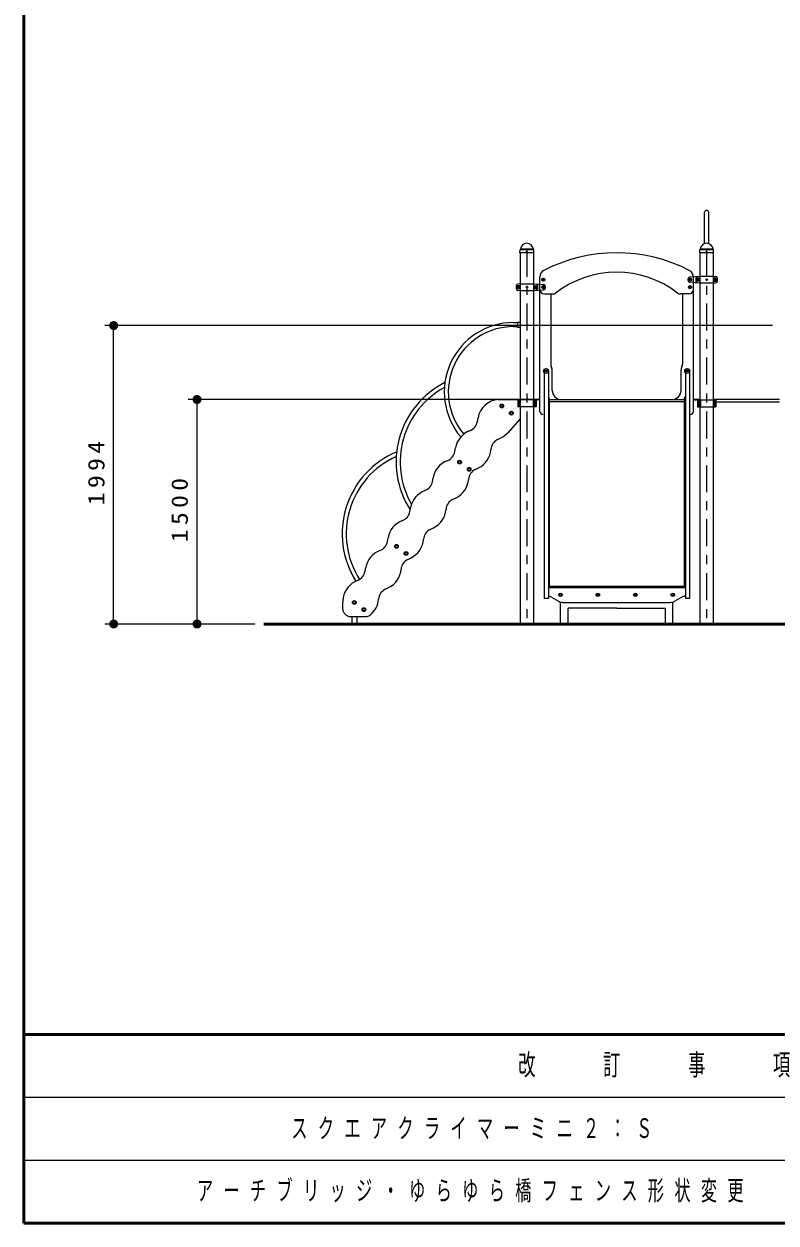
# Model space of a CAD drawing. Units: millimetres on the paper, scale 1:60. Extents: x -385 to 0, y -594 to 267.
# Drawn here: x -385 to -301.3, y -297 to -163.5 of the extents above; entities that cross this region are included whole.
import ezdxf

# ---------------------------------------------------------------- set-up
doc = ezdxf.new("R2010")
doc.units = ezdxf.units.MM
doc.linetypes.add('USER1', pattern=[4.5, 2.5, -2])
doc.linetypes.add('USER2', pattern=[6, 3, -1, 1, -1])
doc.layers.add('LY_1', color=7, linetype='Continuous', lineweight=25)
doc.styles.add('ＭＳ ゴシック', font='')
doc.styles.get('ＭＳ ゴシック').set_extended_font_data('MS Gothic')

# ---------------------------------------------------------------- blocks, each defined once
blk = doc.blocks.new('filled_dot')
at = {"color": 0, "linetype": 'Continuous', "lineweight": -2, "const_width": 1.25}
blk.add_lwpolyline([(-0.625, 0, 1), (0.625, 0, 1)], format="xyb", close=True, dxfattribs=at)

msp = doc.modelspace()

# ---------------------------------------------------------------- linework, layer by layer
at = {"layer": 'LY_1', "lineweight": 50}
for p, q in [((-385, -30), (-385, -297)), ((-177.877, -230.307), (-358.311, -230.307)), ((-385, -276), (0, -276)), ((-385, -297), (0, -297))]:
    msp.add_line(p, q, dxfattribs=at)
at = {"layer": 'LY_1'}
for p, q in [((-309.257, -187.956), (-309.257, -184.473)), ((-308.803, -187.956), (-308.803, -184.473)), ((-329.804, -188.981), (-329.797, -188.651)), ((-329.804, -188.981), (-329.796, -188.99)), ((-328.264, -188.99), (-329.796, -188.99)), ((-329.777, -188.603), (-329.758, -188.584)), ((-329.772, -188.99), (-329.772, -230.307)), ((-328.283, -188.603), (-328.301, -188.584)), ((-328.287, -188.99), (-328.287, -230.307)), ((-328.264, -188.99), (-328.256, -188.981)), ((-328.256, -188.981), (-328.263, -188.651)), ((-309.804, -188.981), (-309.797, -188.651)), ((-309.804, -188.981), (-309.796, -188.99)), ((-308.264, -188.99), (-309.796, -188.99)), ((-309.777, -188.603), (-309.758, -188.584)), ((-309.772, -188.99), (-309.772, -230.307)), ((-308.283, -188.603), (-308.301, -188.584)), ((-308.287, -188.99), (-308.287, -230.307)), ((-308.264, -188.99), (-308.256, -188.981)), ((-308.256, -188.981), (-308.263, -188.651)), ((-327.588, -206.64), (-327.588, -191.674)), ((-327.28, -191.935), (-327.213, -191.896)), ((-327.28, -191.935), (-327.28, -192.012)), ((-327.28, -192.012), (-327.213, -192.05)), ((-327.213, -191.896), (-327.147, -191.935)), ((-327.213, -192.05), (-327.147, -192.012)), ((-327.147, -191.935), (-327.147, -192.012)), ((-310.947, -191.935), (-310.88, -191.896)), ((-310.947, -191.935), (-310.947, -192.012)), ((-310.947, -192.012), (-310.88, -192.05)), ((-310.88, -191.896), (-310.813, -191.935)), ((-310.88, -192.05), (-310.813, -192.012)), ((-310.813, -191.935), (-310.813, -192.012)), ((-310.505, -206.64), (-310.505, -191.626)), ((-309.797, -191.598), (-310.322, -191.644)), ((-308.263, -191.598), (-309.797, -191.598)), ((-308.263, -191.598), (-308, -191.621)), ((-329.797, -192.432), (-330.06, -192.455)), ((-329.797, -193.182), (-330.06, -193.159)), ((-329.797, -192.432), (-328.263, -192.432)), ((-329.797, -193.182), (-328.263, -193.182)), ((-328.263, -192.432), (-327.738, -192.477)), ((-328.263, -193.182), (-327.738, -193.136)), ((-327.28, -192.768), (-327.213, -192.73)), ((-327.28, -192.768), (-327.28, -192.845)), ((-327.28, -192.845), (-327.213, -192.884)), ((-327.213, -192.73), (-327.147, -192.768)), ((-327.213, -192.884), (-327.147, -192.845)), ((-327.147, -192.768), (-327.147, -192.845)), ((-327.088, -193.557), (-326.141, -193.557)), ((-326.38, -193.557), (-326.38, -201.392)), ((-311.005, -193.557), (-311.952, -193.557)), ((-311.713, -193.557), (-311.713, -201.392)), ((-310.947, -192.768), (-310.88, -192.73)), ((-310.947, -192.768), (-310.947, -192.845)), ((-310.947, -192.845), (-310.88, -192.884)), ((-310.88, -192.73), (-310.813, -192.768)), ((-310.88, -192.884), (-310.813, -192.845)), ((-310.813, -192.768), (-310.813, -192.845)), ((-309.797, -192.348), (-310.322, -192.302)), ((-308.263, -192.348), (-309.797, -192.348)), ((-308.263, -192.348), (-308, -192.325)), ((-330.506, -196.747), (-330.09, -196.747)), ((-330.506, -197.2), (-330.09, -197.2)), ((-330.09, -196.707), (-329.772, -196.707)), ((-330.09, -196.707), (-330.09, -197.24)), ((-330.09, -197.24), (-329.772, -197.24)), ((-327.1, -202.14), (-327.1, -227.463)), ((-326.647, -202.14), (-326.647, -227.463)), ((-326.213, -204.307), (-326.213, -202.037)), ((-311.88, -204.307), (-311.88, -202.037)), ((-311.38, -202.14), (-311.38, -227.463)), ((-310.927, -202.14), (-310.927, -227.463)), ((-332.212, -205.307), (-329.772, -205.307)), ((-330.06, -205.36), (-330.06, -206.11)), ((-327.572, -205.36), (-330.06, -205.36)), ((-329.922, -205.36), (-329.922, -206.11)), ((-328.334, -205.36), (-328.334, -206.11)), ((-328.287, -205.307), (-327.572, -205.307)), ((-328.178, -205.36), (-328.178, -206.11)), ((-328.129, -205.36), (-328.129, -206.11)), ((-328, -205.36), (-328, -206.11)), ((-326.613, -205.307), (-311.447, -205.307)), ((-326.613, -205.523), (-311.447, -205.523)), ((-326.53, -226.102), (-326.53, -205.171)), ((-311.497, -226.102), (-311.497, -205.171)), ((-309.772, -205.307), (-310.488, -205.307)), ((-310.488, -205.36), (-308, -205.36)), ((-310.06, -205.36), (-310.06, -206.11)), ((-309.931, -205.36), (-309.931, -206.11)), ((-309.881, -205.36), (-309.881, -206.11)), ((-309.725, -205.36), (-309.725, -206.11)), ((-300.923, -205.307), (-308.287, -205.307)), ((-308.138, -205.36), (-308.138, -206.11)), ((-308, -205.36), (-308, -206.11)), ((-328, -206.11), (-330.06, -206.11)), ((-310.06, -206.11), (-308, -206.11)), ((-300.923, -205.623), (-308.287, -205.623)), ((-334.546, -207.775), (-334.473, -207.364)), ((-329.772, -207.451), (-331.16, -209.01)), ((-332.295, -209.774), (-331.921, -209.589)), ((-337.046, -211.108), (-336.973, -210.698)), ((-334.795, -213.107), (-334.421, -212.923)), ((-339.546, -214.441), (-339.473, -214.031)), ((-337.295, -216.44), (-336.921, -216.256)), ((-342.046, -217.775), (-341.973, -217.364)), ((-339.795, -219.774), (-339.421, -219.589)), ((-344.546, -221.108), (-344.473, -220.698)), ((-342.295, -223.107), (-341.921, -222.923)), ((-347.046, -224.441), (-346.973, -224.031)), ((-344.795, -226.44), (-344.421, -226.256)), ((-326.647, -226.102), (-311.38, -226.102)), ((-326.647, -226.235), (-311.38, -226.235)), ((-349.517, -228.64), (-349.517, -227.869)), ((-326.647, -227.463), (-327.1, -227.463)), ((-326.302, -227.307), (-325.505, -227.767)), ((-325.28, -230.307), (-325.28, -227.857)), ((-325.022, -227.897), (-313.071, -227.897)), ((-312.78, -230.307), (-312.78, -227.857)), ((-311.791, -227.307), (-312.588, -227.767)), ((-310.927, -227.463), (-311.38, -227.463)), ((-348.684, -229.473), (-346.975, -229.473)), ((-348.488, -230.307), (-348.488, -229.473)), ((-347.922, -230.307), (-347.922, -229.473)), ((-319.013, -228.56), (-324.447, -228.56)), ((-324.447, -230.307), (-324.447, -228.56)), ((-319.013, -228.56), (-313.613, -228.56)), ((-313.613, -230.307), (-313.613, -228.56))]:
    msp.add_line(p, q, dxfattribs=at)
at = {"layer": 'LY_1', "lineweight": 13}
for p, q in [((-328.285, -188.631), (-329.774, -188.631)), ((-328.316, -188.573), (-329.742, -188.573)), ((-308.285, -188.631), (-309.774, -188.631)), ((-308.316, -188.573), (-309.742, -188.573)), ((-310.142, -192.127), (-310.142, -191.819)), ((-309.834, -191.819), (-310.142, -191.819)), ((-309.834, -192.127), (-310.142, -192.127)), ((-308.226, -191.819), (-307.918, -191.819)), ((-308.226, -192.127), (-307.918, -192.127)), ((-307.918, -192.127), (-307.918, -191.819)), ((-330.142, -192.961), (-330.142, -192.653)), ((-329.834, -192.653), (-330.142, -192.653)), ((-329.834, -192.961), (-330.142, -192.961)), ((-328.226, -192.653), (-327.918, -192.653)), ((-328.226, -192.961), (-327.918, -192.961)), ((-327.918, -192.961), (-327.918, -192.653)), ((-301.697, -197.08), (-376.021, -197.08)), ((-375.021, -230.307), (-375.021, -197.08)), ((-327.613, -205.307), (-366.741, -205.307)), ((-365.741, -230.307), (-365.741, -205.307)), ((-326.652, -227.213), (-326.68, -227.213)), ((-311.441, -227.213), (-311.413, -227.213)), ((-359.311, -230.307), (-376.021, -230.307)), ((-359.311, -230.307), (-366.741, -230.307)), ((-385, -283), (-243.5, -283)), ((-385, -290), (-243.5, -290))]:
    msp.add_line(p, q, dxfattribs=at)
at = {"layer": 'LY_1', "linetype": 'USER2', "lineweight": 13}
for p, q in [((-329.03, -188.64), (-329.03, -230.307)), ((-309.03, -188.64), (-309.03, -230.307))]:
    msp.add_line(p, q, dxfattribs=at)
at = {"layer": 'LY_1', "linetype": 'USER1', "lineweight": 13}
for p, q in [((-310.322, -191.644), (-310.847, -191.683)), ((-309.78, -191.615), (-309.78, -192.332)), ((-308.28, -191.615), (-308.28, -192.332)), ((-329.78, -192.448), (-329.78, -193.165)), ((-328.28, -192.448), (-328.28, -193.165)), ((-327.738, -192.477), (-327.213, -192.516)), ((-327.738, -193.136), (-327.213, -193.097)), ((-310.322, -192.302), (-310.847, -192.264))]:
    msp.add_line(p, q, dxfattribs=at)
at = {"layer": 'LY_1'}
for centre, radius in [((-329.03, -188.856), 0.05), ((-309.03, -188.856), 0.05), ((-327.213, -191.973), 0.175), ((-327.213, -191.973), 0.125), ((-310.88, -191.973), 0.175), ((-310.88, -191.973), 0.125), ((-327.213, -192.807), 0.175), ((-327.213, -192.807), 0.125), ((-310.88, -192.807), 0.175), ((-310.88, -192.807), 0.125), ((-326.907, -202.14), 0.275), ((-326.907, -202.14), 0.267), ((-326.907, -202.14), 0.1), ((-311.187, -202.14), 0.275), ((-311.187, -202.14), 0.267), ((-311.187, -202.14), 0.1), ((-331.832, -206.032), 0.208), ((-330.765, -206.832), 0.208), ((-336.519, -212.282), 0.208), ((-335.453, -213.082), 0.208), ((-343.551, -221.657), 0.208), ((-342.484, -222.457), 0.208), ((-325.297, -227.057), 0.2), ((-325.297, -227.057), 0.108), ((-321.13, -227.057), 0.2), ((-321.13, -227.057), 0.108), ((-316.963, -227.057), 0.2), ((-316.963, -227.057), 0.108), ((-312.797, -227.057), 0.2), ((-312.797, -227.057), 0.108), ((-348.238, -227.907), 0.208), ((-347.172, -228.707), 0.208)]:
    msp.add_circle(centre, radius, dxfattribs=at)
at = {"layer": 'LY_1', "linetype": 'USER1', "lineweight": 13}
for centre, radius in [((-327.213, -191.973), 0.104), ((-310.863, -191.973), 0.125), ((-310.88, -191.973), 0.104), ((-327.197, -192.807), 0.125), ((-327.213, -192.807), 0.104), ((-310.88, -192.807), 0.104), ((-326.907, -202.14), 0.1), ((-311.187, -202.14), 0.1)]:
    msp.add_circle(centre, radius, dxfattribs=at)
at = {"layer": 'LY_1', "lineweight": 13}
for centre, radius in [((-327.213, -191.973), 0.0917), ((-310.88, -191.973), 0.0917), ((-309.988, -191.973), 0.154), ((-309.988, -191.973), 0.0833), ((-309.03, -191.973), 0.0833), ((-308.072, -191.973), 0.154), ((-308.072, -191.973), 0.0833), ((-329.988, -192.807), 0.154), ((-329.988, -192.807), 0.0833), ((-329.03, -192.807), 0.0833), ((-328.072, -192.807), 0.154), ((-328.072, -192.807), 0.0833), ((-327.213, -192.807), 0.0917), ((-310.88, -192.807), 0.0917), ((-331.832, -206.032), 0.142), ((-330.765, -206.832), 0.142), ((-336.519, -212.282), 0.142), ((-335.453, -213.082), 0.142), ((-343.551, -221.657), 0.142), ((-342.484, -222.457), 0.142), ((-348.238, -227.907), 0.142), ((-347.172, -228.707), 0.142)]:
    msp.add_circle(centre, radius, dxfattribs=at)
at = {"layer": 'LY_1'}
for centre, radius, start, end in [((-309.03, -184.473), 0.227, 0, 180), ((-329.03, -188.64), 0.72, 90, 173.3676), ((-329.03, -188.64), 0.72, 6.6324, 90), ((-309.03, -188.64), 0.72, 90, 173.3676), ((-309.03, -188.64), 0.72, 6.6324, 90), ((-329.727, -188.652), 0.07, 135, 178.99605), ((-329.791, -188.551), 0.0467, 315, 353.3676), ((-328.268, -188.551), 0.0467, 186.6324, 225), ((-328.333, -188.652), 0.07, 1.00395, 45), ((-319.047, -206.646), 17.673, 62.75771, 117.24229), ((-309.727, -188.652), 0.07, 135, 178.99605), ((-309.791, -188.551), 0.0467, 315, 353.3676), ((-308.268, -188.551), 0.0467, 186.6324, 225), ((-308.333, -188.652), 0.07, 1.00395, 45), ((-326.755, -191.674), 0.833, 117.24229, 180), ((-319.047, -202.262), 11.122, 52.37875, 127.62125), ((-311.338, -191.674), 0.833, 0, 62.75771), ((-309.405, -191.973), 0.833, 163.80375, 196.19625), ((-310.045, -191.787), 0.167, 95, 163.80375), ((-310.045, -192.159), 0.167, 196.19625, 265), ((-308.015, -191.787), 0.167, 16.19625, 85), ((-308.015, -192.159), 0.167, 275, 343.80375), ((-308.655, -191.973), 0.833, 343.80375, 16.19625), ((-329.405, -192.807), 0.833, 163.80375, 196.19625), ((-330.045, -192.621), 0.167, 95, 163.80375), ((-330.045, -192.992), 0.167, 196.19625, 265), ((-328.015, -192.621), 0.167, 16.19625, 85), ((-328.015, -192.992), 0.167, 275, 343.80375), ((-328.655, -192.807), 0.833, 343.80375, 16.19625), ((-327.088, -193.057), 0.5, 180, 270), ((-326.141, -193.057), 0.5, 270, 307.62125), ((-311.952, -193.057), 0.5, 232.37875, 270), ((-311.005, -193.057), 0.5, 270, 0), ((-330.506, -204.473), 7.727, 90, 220.40611), ((-330.506, -204.473), 7.273, 90, 220.21402), ((-325.88, -201.392), 0.5, 180, 208.95502), ((-312.213, -201.392), 0.5, 331.04498, 0), ((-326.907, -202.14), 0.227, 0, 180), ((-327.047, -202.037), 0.833, 0, 28.95502), ((-311.047, -202.037), 0.833, 151.04498, 180), ((-311.187, -202.14), 0.227, 0, 180), ((-333.695, -212.258), 9.893, 116.83602, 212.74529), ((-333.695, -212.258), 9.44, 118.61215, 209.98376), ((-332.011, -207.798), 2.5, 94.60074, 170), ((-326.73, -205.171), 0.167, 0, 72.5424), ((-325.213, -204.307), 1, 180, 269.06068), ((-325.66, -205.257), 0.05, 270, 64.79124), ((-312.88, -204.307), 1, 270.93932, 0), ((-312.433, -205.257), 0.05, 115.20876, 270), ((-311.363, -205.171), 0.167, 107.4576, 180), ((-327.255, -206.64), 0.333, 180, 270), ((-310.838, -206.64), 0.333, 270, 0), ((-335.859, -207.543), 1.333, 290.57944, 350), ((-334.511, -211.132), 2.5, 110.57944, 170), ((-333.027, -207.347), 2.5, 296.2602, 318.31733), ((-335.527, -210.681), 2.5, 296.2602, 355.68077), ((-331.705, -210.97), 1.333, 116.2602, 175.68077), ((-339.7, -220.265), 9.893, 112.74484, 212.19005), ((-339.7, -220.265), 9.44, 114.20152, 212.55082), ((-337.011, -214.465), 2.5, 110.57944, 170), ((-338.359, -210.876), 1.333, 290.57944, 350), ((-334.205, -214.303), 1.333, 116.2602, 175.68077), ((-340.859, -214.21), 1.333, 290.57944, 350), ((-338.027, -214.014), 2.5, 296.2602, 355.68077), ((-339.511, -217.798), 2.5, 110.57944, 170), ((-340.527, -217.347), 2.5, 296.2602, 355.68077), ((-336.705, -217.636), 1.333, 116.2602, 175.68077), ((-342.011, -221.132), 2.5, 110.57944, 170), ((-343.359, -217.543), 1.333, 290.57944, 350), ((-339.205, -220.97), 1.333, 116.2602, 175.68077), ((-345.859, -220.876), 1.333, 290.57944, 350), ((-343.027, -220.681), 2.5, 296.2602, 355.68077), ((-344.511, -224.465), 2.5, 110.57944, 170), ((-345.527, -224.014), 2.5, 296.2602, 355.68077), ((-341.705, -224.303), 1.333, 116.2602, 175.68077), ((-347.011, -227.798), 2.5, 110.57944, 170.17221), ((-348.359, -224.21), 1.333, 290.57944, 350), ((-344.205, -227.636), 1.333, 116.2602, 175.68077), ((-346.606, -227.869), 2.912, 170.17221, 180), ((-348.027, -227.347), 2.5, 309.15636, 355.68077), ((-326.652, -227.913), 0.7, 60, 90), ((-325.022, -226.93), 0.967, 240, 270), ((-313.071, -226.93), 0.967, 270, 300), ((-311.441, -227.913), 0.7, 90, 120), ((-348.684, -228.64), 0.833, 180, 270), ((-346.975, -228.64), 0.833, 270, 309.15636)]:
    msp.add_arc(centre, radius, start, end, dxfattribs=at)
at = {"layer": 'LY_1', "linetype": 'USER1', "lineweight": 13}
for centre, radius, start, end in [((-310.822, -191.973), 0.291, 95, 265), ((-309.797, -191.615), 0.0167, 0, 91.98888), ((-328.263, -192.448), 0.0167, 88.01112, 180), ((-328.263, -193.165), 0.0167, 180, 270), ((-327.238, -192.807), 0.291, 275, 85), ((-309.797, -192.332), 0.0167, 270, 0)]:
    msp.add_arc(centre, radius, start, end, dxfattribs=at)
at = {"layer": 'LY_1', "lineweight": 13}
for centre, start, end in [((-311.968, -191.973), 355.87048, 4.12952), ((-306.092, -191.973), 175.87048, 184.12952), ((-331.968, -192.807), 355.87048, 4.12952), ((-326.092, -192.807), 175.87048, 184.12952)]:
    msp.add_arc(centre, 2.139, start, end, dxfattribs=at)

# ---------------------------------------------------------------- block references
at = {"layer": 'LY_1', "lineweight": 13, "xscale": 0.4, "yscale": 0.4}
for p, rotation in [((-375.021, -197.08), 270), ((-365.741, -205.307), 270), ((-375.021, -230.307), 90), ((-365.741, -230.307), 90)]:
    msp.add_blockref('filled_dot', p, dxfattribs=dict(at, rotation=rotation))

# ---------------------------------------------------------------- texts
at = {"layer": 'LY_1', "char_height": 1.833, "attachment_point": 8, "rotation": 90, "style": 'ＭＳ ゴシック'}
for s, insert in [('\\T1.33;\\W1.15;1994', (-376.021, -213.265)), ('\\T1.33;\\W1.15;1500', (-366.741, -217.385))]:
    msp.add_mtext(s, dxfattribs=dict(at, insert=insert))
at = {"layer": 'LY_1', "style": 'ＭＳ ゴシック'}
for s, insert, char_height, attachment_point in [('\\T1.64;\\W0.6;改\u3000\u3000訂\u3000\u3000事\u3000\u3000項', (-314.25, -279.5), 2.346, 5), ('\\T1.64;\\W0.6;スクエアクライマーミニ２：Ｓ', (-355.25, -286.5), 2.199, 4), ('\\T1.64;\\W0.6;アーチブリッジ・ゆらゆら橋フェンス形状変更', (-365.75, -293.5), 2.199, 4)]:
    msp.add_mtext(s, dxfattribs=dict(at, insert=insert, char_height=char_height, attachment_point=attachment_point))

doc.saveas('drawing.dxf')
